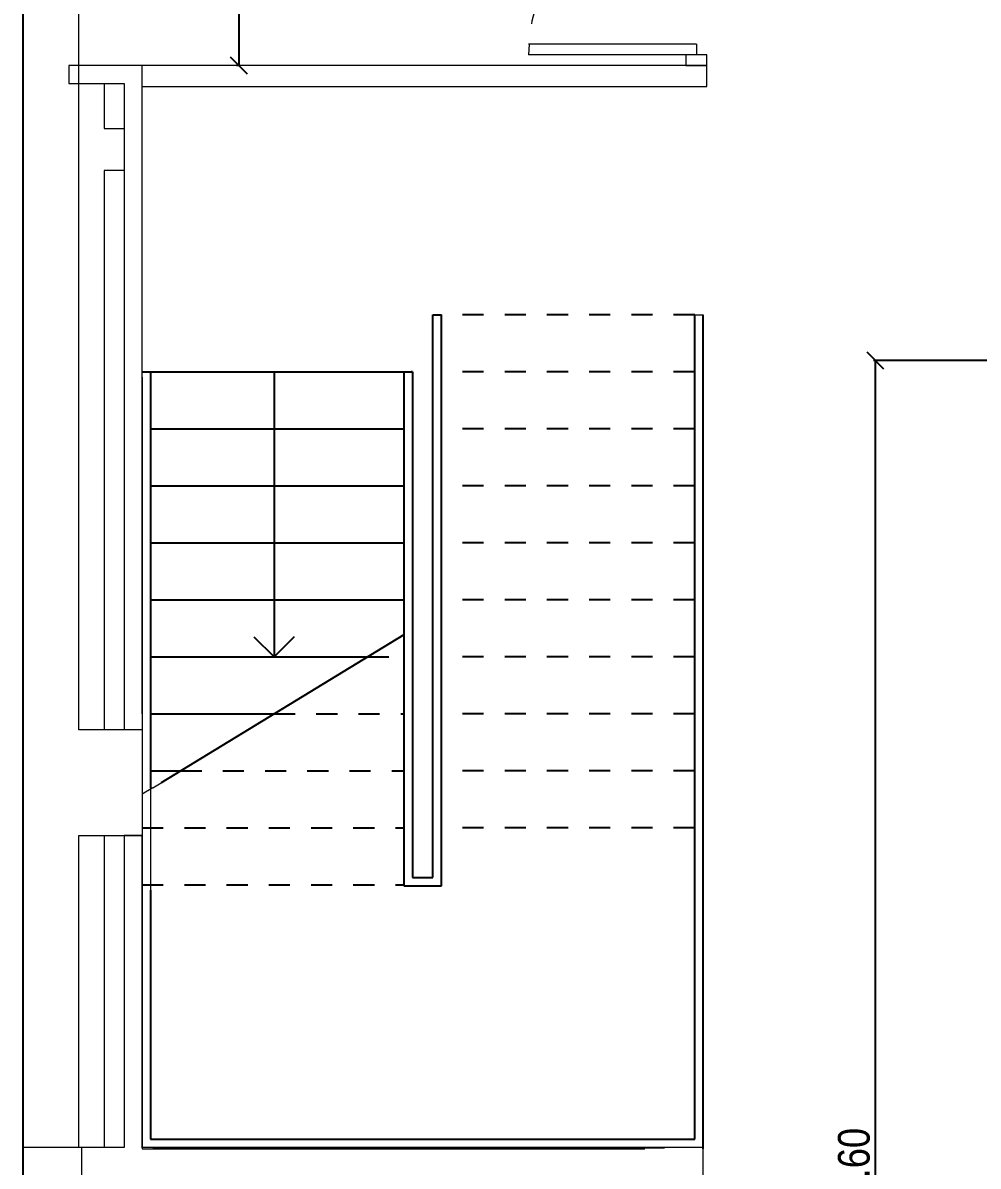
# Model space of a CAD drawing. Header units: millimetres. Extents: x 182 to 305, y 81 to 164.
# Drawn here: x 196.15 to 200.67, y 132.22 to 137.63 of the extents above; entities that cross this region are included whole.
import ezdxf

# ---------------------------------------------------------------- set-up
doc = ezdxf.new("R2010")
doc.units = ezdxf.units.MM
for name, pattern in [('Dash 1_16_', [0.003174, 0.001587, -0.001587]), ('Hidden', [7.14375, 4.7625, -2.38125]), ('Overhead', [3.96875, 2.38125, -1.5875])]:
    doc.linetypes.add(name, pattern=pattern)
for name, color, linetype, lineweight in [('A-DOORSYM', 7, 'Continuous', 9), ('A-FLORHRM', 7, 'Continuous', 9), ('A-FLOROTM', 7, 'Continuous', 9), ('A-FLORSTM', 7, 'Continuous', 9), ('A-SECTMBM', 7, 'Overhead', 9), ('A-WALL', 7, 'Continuous', 9), ('A-WALLCWM', 7, 'Continuous', 9), ('DIMENSION', 1, 'Continuous', 25), ('S-COLSPRM', 7, 'Continuous', 9)]:
    doc.layers.add(name, color=color, linetype=linetype, lineweight=lineweight)
for name, color, linetype in [('estructura', 7, 'Continuous'), ('Lineas Escaleras', 7, 'Continuous'), ('Lineas Proyecciones', 7, 'Hidden'), ('TIERRA', 7, 'Continuous')]:
    doc.layers.add(name, color=color, linetype=linetype)
doc.styles.add('ARIALNARROW', font='ARIALN.TTF')
doc.dimstyles.new('C', dxfattribs={"dimscale": 1.5, "dimtxt": 0.15, "dimasz": 0.08, "dimexe": 0.01, "dimexo": 0, "dimgap": 0.025, "dimtad": 1, "dimzin": 0, "dimdsep": 46, "dimtxsty": 'ARIALNARROW', "dimblk": 'OBLIQUE', "dimcen": 0, "dimclrd": 256, "dimclre": 256, "dimclrt": 256, "dimadec": 0, "dimazin": 0, "dimtfac": 1.666667, "dimtofl": 0, "dimtmove": 0, "dimatfit": 0, "dimldrblk": 'OBLIQUE', "dimfxl": 0.1, "dimtolj": 1, "dimtzin": 0, "dimarcsym": 0})

# ---------------------------------------------------------------- blocks, each defined once
blk = doc.blocks.new('_Oblique')
at = {"layer": 'estructura', "color": 0, "lineweight": -2}
blk.add_line((-0.5, -0.5), (0.5, 0.5), dxfattribs=at)
blk = doc.blocks.new('*D89')
at = {"layer": 'Defpoints', "color": 0}
for p in [(197.168599, 139.984649), (197.168599, 137.433142), (197.168599, 137.433142)]:
    blk.add_point(p, dxfattribs=at)
at = {"layer": 'DIMENSION', "lineweight": -2}
for p, q in [((197.168599, 139.984649), (197.158599, 139.984649)), ((197.168599, 139.984649), (197.168599, 137.433142)), ((197.168599, 137.433142), (197.158599, 137.433142))]:
    blk.add_line(p, q, dxfattribs=at)
at = {"layer": 'DIMENSION', "lineweight": -2, "xscale": 0.08, "yscale": 0.08, "zscale": 0.08}
for p, rotation in [((197.168599, 139.984649), 90), ((197.168599, 137.433142), 270)]:
    blk.add_blockref('_Oblique', p, dxfattribs=dict(at, rotation=rotation))
at = {"layer": 'DIMENSION', "insert": (197.067022, 138.708895), "char_height": 0.15, "attachment_point": 5, "rotation": 90, "style": 'ARIALNARROW'}
blk.add_mtext('\\A1;2.55', dxfattribs=at)
blk = doc.blocks.new('*D108')
at = {"layer": 'Defpoints', "color": 0}
for p in [(200.184864, 136.034648), (200.901101, 136.034648), (199.584864, 128.429648)]:
    blk.add_point(p, dxfattribs=at)
at = {"layer": 'DIMENSION', "lineweight": -2}
for p, q in [((200.901101, 136.034648), (200.174864, 136.034648)), ((200.184864, 128.429648), (200.184864, 136.034648)), ((199.584864, 128.429648), (200.194864, 128.429648))]:
    blk.add_line(p, q, dxfattribs=at)
at = {"layer": 'DIMENSION', "lineweight": -2, "xscale": 0.08, "yscale": 0.08, "zscale": 0.08}
for p, rotation in [((200.184864, 136.034648), 90), ((200.184864, 128.429648), 270)]:
    blk.add_blockref('_Oblique', p, dxfattribs=dict(at, rotation=rotation))
at = {"layer": 'DIMENSION', "insert": (200.083287, 132.232148), "char_height": 0.15, "attachment_point": 5, "rotation": 90, "style": 'ARIALNARROW'}
blk.add_mtext('\\A1;7.60', dxfattribs=at)

msp = doc.modelspace()

# ---------------------------------------------------------------- linework, layer by layer
at = {"layer": 'A-DOORSYM', "color": 252}
for p, q in [((199.336621, 137.533142), (198.541621, 137.533142)), ((199.336621, 137.533142), (199.336621, 137.483142)), ((199.336621, 137.483142), (198.541621, 137.483142))]:
    msp.add_line(p, q, dxfattribs=at)
at = {"layer": 'A-DOORSYM', "color": 252, "linetype": 'Dash 1_16_'}
msp.add_arc((199.336621, 137.483142), 0.795, 90, 180, dxfattribs=at)
at = {"layer": 'A-FLORHRM', "color": 252, "linetype": 'Overhead'}
for p, q in [((198.128613, 133.550648), (198.128613, 136.250648)), ((199.328613, 136.250648), (199.368613, 136.250648)), ((199.338613, 136.250648), (199.358613, 136.250648)), ((199.338613, 136.250648), (199.358613, 136.250648)), ((196.751117, 134.009512), (196.751117, 133.525648)), ((196.711117, 133.985128), (196.711117, 133.525648)), ((196.711117, 133.525648), (196.711117, 132.325648))]:
    msp.add_line(p, q, dxfattribs=at)
at = {"layer": 'A-FLORHRM', "color": 252}
for p, q in [((196.711117, 135.955648), (196.711117, 133.985128)), ((196.761117, 134.010128), (196.801117, 134.034512))]:
    msp.add_line(p, q, dxfattribs=at)
at = {"layer": 'A-FLOROTM', "color": 252}
for p, q in [((196.531099, 137.348142), (196.531099, 137.134648)), ((196.531099, 137.134648), (196.626117, 137.134648)), ((196.626117, 136.934648), (196.531099, 136.934648)), ((196.531099, 136.934648), (196.531099, 134.384648)), ((196.531099, 134.384648), (196.531099, 134.284648)), ((196.531099, 133.784648), (196.531099, 133.684648)), ((196.531099, 133.684648), (196.531099, 132.305648))]:
    msp.add_line(p, q, dxfattribs=at)
at = {"layer": 'A-FLORSTM', "color": 252}
for p in [(196.711117, 134.413036), (196.761117, 134.010128)]:
    msp.add_line(p, (196.711117, 133.979648), dxfattribs=at)
at = {"layer": 'A-SECTMBM', "color": 252}
for p, q in [((196.711117, 133.979648), (196.711117, 133.550648)), ((196.711117, 133.550648), (196.711117, 132.300648)), ((196.711117, 132.300648), (199.236112, 132.300648))]:
    msp.add_line(p, q, dxfattribs=at)
at = {"layer": 'A-WALL', "color": 252, "lineweight": 18}
for p, q in [((196.146099, 138.584648), (196.146099, 132.108648)), ((196.411099, 134.284648), (196.411099, 138.584648)), ((199.386121, 137.433142), (196.363643, 137.433142)), ((196.363643, 137.433142), (196.363643, 137.348142)), ((196.711117, 134.360648), (196.711117, 137.433142)), ((199.386121, 137.333142), (199.386121, 137.433142)), ((196.363643, 137.348142), (196.626117, 137.348142)), ((196.626117, 137.348142), (196.626117, 134.284648)), ((196.711117, 137.333142), (199.386121, 137.333142)), ((196.411099, 132.305648), (196.411099, 133.784648)), ((196.711117, 133.784648), (196.626117, 133.784648)), ((196.626117, 133.784648), (196.626117, 132.305648)), ((196.711117, 132.305648), (196.711117, 133.784648)), ((196.626117, 132.305648), (196.146099, 132.305648)), ((196.426099, 132.108648), (196.426099, 132.305648)), ((199.368613, 132.305648), (196.707655, 132.305648)), ((199.368613, 131.366648), (199.368613, 132.305648))]:
    msp.add_line(p, q, dxfattribs=at)
at = {"layer": 'A-WALLCWM', "color": 252, "lineweight": 18}
for p, q in [((199.386621, 137.483142), (199.286621, 137.483142)), ((199.286621, 137.483142), (199.286621, 137.433142)), ((199.386621, 137.433142), (199.386621, 137.483142)), ((199.286621, 137.433142), (199.386621, 137.433142))]:
    msp.add_line(p, q, dxfattribs=at)
at = {"layer": 'Lineas Escaleras', "color": 252}
for p, q in [((196.146099, 145.236146), (196.146099, 125.616387)), ((198.088613, 136.250648), (198.128613, 136.250648)), ((198.088613, 133.585648), (198.088613, 136.250648)), ((198.098613, 136.250648), (198.118613, 136.250648)), ((198.098613, 136.250648), (198.118613, 136.250648)), ((198.128613, 133.545648), (198.128613, 136.250648)), ((199.328613, 132.345648), (199.328613, 136.250648)), ((199.368613, 133.550648), (199.368613, 136.250648)), ((199.368613, 133.550648), (199.368613, 136.250648)), ((199.368613, 132.305648), (199.368613, 136.250648)), ((196.711117, 135.980648), (196.751117, 135.980648)), ((196.751117, 135.980648), (197.951117, 135.980648)), ((196.751117, 135.980648), (196.751117, 134.009512)), ((197.336117, 135.980648), (197.336117, 134.630648)), ((197.911117, 135.980648), (197.961117, 135.980648)), ((197.951117, 135.980648), (197.991117, 135.980648)), ((197.951117, 135.980648), (197.951117, 134.686784)), ((197.951117, 135.955648), (197.951117, 133.545648)), ((197.991117, 135.980648), (197.991117, 133.585648)), ((196.751117, 135.710648), (197.951117, 135.710648)), ((196.751117, 135.440648), (197.951117, 135.440648)), ((196.751117, 135.170648), (197.951117, 135.170648)), ((196.751117, 134.900648), (197.951117, 134.900648)), ((197.951117, 134.735552), (196.801117, 134.034512)), ((197.240658, 134.726108), (197.336117, 134.630648)), ((197.431577, 134.726108), (197.336117, 134.630648)), ((196.751117, 134.630648), (197.779031, 134.630648)), ((196.751117, 134.360648), (197.336117, 134.360648)), ((196.751117, 134.090648), (196.893204, 134.090648)), ((197.991117, 133.585648), (198.088613, 133.585648)), ((196.751117, 133.525648), (196.751117, 132.345648)), ((197.951117, 133.545648), (198.128613, 133.545648)), ((199.368613, 132.300648), (199.368613, 133.550648)), ((196.751117, 132.345648), (199.328613, 132.345648)), ((196.761117, 132.305648), (199.186112, 132.305648))]:
    msp.add_line(p, q, dxfattribs=at)
at = {"layer": 'Lineas Proyecciones', "color": 252, "linetype": 'Hidden', "ltscale": 0.00015}
msp.add_line((196.146099, 160.877005), (196.146099, 83.618873), dxfattribs=at)
at = {"layer": 'Lineas Proyecciones', "color": 252, "linetype": 'Hidden', "ltscale": 0.005}
for p, q in [((199.328613, 136.250648), (198.128613, 136.250648)), ((199.328613, 135.980648), (198.128613, 135.980648)), ((199.328613, 135.710648), (198.128613, 135.710648)), ((199.328613, 135.440648), (198.128613, 135.440648)), ((199.328613, 135.170648), (198.128613, 135.170648)), ((199.328613, 134.900648), (198.128613, 134.900648)), ((197.779031, 134.630648), (197.951117, 134.630648)), ((199.328613, 134.630648), (198.128613, 134.630648)), ((197.336117, 134.360648), (197.951117, 134.360648)), ((199.328613, 134.360648), (198.128613, 134.360648)), ((196.893204, 134.090648), (197.951117, 134.090648)), ((199.328613, 134.090648), (198.128613, 134.090648)), ((196.711117, 133.820648), (197.951117, 133.820648)), ((199.328613, 133.820648), (198.128613, 133.820648)), ((196.711117, 133.550648), (197.951117, 133.550648))]:
    msp.add_line(p, q, dxfattribs=at)
at = {"layer": 'Lineas Proyecciones', "color": 252, "linetype": 'Hidden', "ltscale": 50}
msp.add_line((197.991117, 135.980648), (197.986112, 135.980648), dxfattribs=at)
at = {"layer": 'S-COLSPRM', "color": 252}
for p, q in [((196.711117, 134.284648), (196.411099, 134.284648)), ((196.411099, 133.784648), (196.711117, 133.784648))]:
    msp.add_line(p, q, dxfattribs=at)
at = {"layer": 'TIERRA', "color": 252, "ltscale": 0.1}
msp.add_line((196.146099, 145.236146), (196.146099, 125.616387), dxfattribs=at)

# ---------------------------------------------------------------- dimensions: what is measured, and where the dimension line sits
at = {"layer": 'DIMENSION'}
for base, p1, p2, picture, middle in [((197.168599, 137.433142), (197.168599, 139.984649), (197.168599, 137.433142), '*D89', (197.067022, 138.708895)), ((200.184864, 136.034648), (199.584864, 128.429648), (200.901101, 136.034648), '*D108', (200.083287, 132.232148))]:
    dim = msp.add_linear_dim(base=base, p1=p1, p2=p2, angle=90, dimstyle='C', override={"dimscale": 1, "dimlfac": 1, "dimtxsty": 'ARIALNARROW', "dimtolj": 1}, dxfattribs=at)
    dim.commit()
    dim.dimension.update_dxf_attribs({"geometry": picture, "text_midpoint": middle})

doc.saveas('drawing.dxf')
